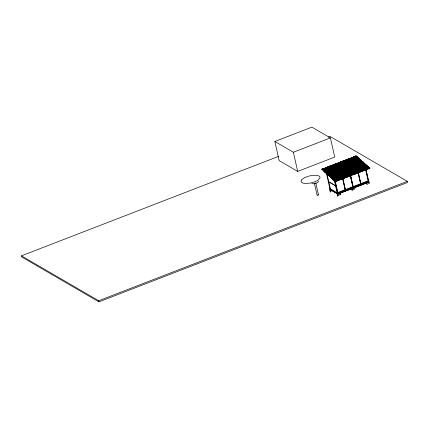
<?xml version="1.0" encoding="UTF-8"?>
<svg xmlns="http://www.w3.org/2000/svg" width="429" height="429" viewBox="0 0 429 429"><rect width="100%" height="100%" fill="white"/><g stroke="black" fill="none" stroke-linecap="round" stroke-linejoin="round"><path stroke-width="0.64" d="M347.721 159.32A0.879 0.681 -47.6 0 1 346.798 159.674A0.885 0.681 -47.6 0 0 345.871 160.033A0.879 0.681 -47.6 0 1 344.948 160.387A0.885 0.681 -47.6 0 0 344.02 160.752A0.879 0.681 -47.6 0 1 343.093 161.106A0.885 0.681 -47.6 0 0 342.165 161.465A0.879 0.681 -47.6 0 1 341.237 161.824A0.885 0.681 -47.6 0 0 340.31 162.183A0.879 0.681 -47.6 0 1 339.387 162.543A0.885 0.681 -47.6 0 0 338.454 162.902A0.879 0.681 -47.6 0 1 337.532 163.256A0.885 0.681 -47.6 0 0 336.604 163.615A0.879 0.681 -47.6 0 1 335.676 163.975A0.885 0.681 -47.6 0 0 334.749 164.334A0.879 0.681 -47.6 0 1 333.821 164.693A0.885 0.681 -47.6 0 0 332.893 165.052A0.879 0.681 -47.6 0 1 331.971 165.412A0.885 0.681 -47.6 0 0 331.043 165.771A0.879 0.681 -47.6 0 1 330.115 166.125A0.885 0.681 -47.6 0 0 329.188 166.484A0.879 0.681 -47.6 0 1 328.26 166.843A0.885 0.681 -47.6 0 0 327.332 167.203A0.879 0.681 -47.6 0 1 326.41 167.562A0.885 0.681 -47.6 0 0 325.482 167.921A0.879 0.681 -47.6 0 1 324.555 168.275A0.885 0.681 -47.6 0 0 323.627 168.64A0.879 0.681 -47.6 0 1 322.699 168.994A0.885 0.681 -47.6 0 0 321.836 169.283L322.844 168.962A0.879 0.681 -47.6 0 0 323.176 168.908L324.699 168.243A0.879 0.681 -47.6 0 0 325.343 167.996L325.466 167.868M341.822 179.049L340.299 179.708L326.882 167.471L328.405 166.811L341.806 179.043A0.879 0.681 -47.6 0 0 342.465 178.796L343.672 178.33A0.879 0.681 -47.6 0 0 344.004 178.271L345.527 177.611L332.1 165.374M342.476 178.786L329.059 166.549L330.26 166.093A0.879 0.681 -47.6 0 0 330.593 166.039L332.116 165.379M346.182 177.354L332.77 165.117L333.966 164.661L347.367 176.893A0.879 0.681 -47.6 0 0 347.71 176.839L349.238 176.18A0.879 0.681 -47.6 0 0 349.876 175.928L351.088 175.461M347.71 176.839L334.298 164.602L335.821 163.942A0.879 0.681 -47.6 0 0 336.465 163.696L337.677 163.224A0.879 0.681 -47.6 0 0 338.004 163.17L339.527 162.511L352.928 174.742L351.421 175.402L338.004 163.17M340.17 162.259L341.382 161.792A0.879 0.681 -47.6 0 0 341.715 161.733L343.238 161.073A0.879 0.681 -47.6 0 0 343.881 160.827L345.093 160.355L358.488 172.592L357.293 173.064L343.892 160.816M361.127 171.493L360.998 171.627A0.879 0.681 -47.6 0 1 360.36 171.873L358.837 172.533L345.42 160.301L346.943 159.642A0.879 0.681 -47.6 0 0 347.587 159.39L348.798 158.923A0.879 0.681 -47.6 0 0 349.131 158.864L350.654 158.204L364.049 170.442L362.543 171.101A0.879 0.681 -47.6 0 1 362.21 171.16L361.132 171.493M356.472 156.086L355.662 156.033L355.003 156.521A0.879 0.681 -47.6 0 1 354.359 156.773L352.836 157.432A0.879 0.681 -47.6 0 1 352.504 157.491L351.426 157.824L364.779 170.125L351.421 157.824A0.885 0.681 -47.6 0 1 352.359 157.523A0.879 0.681 -47.6 0 0 353.281 157.17A0.885 0.681 -47.6 0 1 354.215 156.805A0.879 0.681 -47.6 0 0 355.137 156.451A0.885 0.681 -47.6 0 1 356.07 156.086A0.879 0.681 -47.6 0 0 356.386 156.102L369.884 168.318L356.354 156.049M323.616 168.581L337.038 180.877A0.879 0.681 -47.6 0 1 336.116 181.231A0.885 0.681 -47.6 0 0 335.247 181.521L336.261 181.199A0.879 0.681 -47.6 0 0 336.588 181.14L337.028 180.818A0.885 0.681 -47.6 0 1 337.966 180.512A0.879 0.681 -47.6 0 0 338.889 180.159A0.885 0.681 -47.6 0 1 339.822 179.799A0.879 0.681 -47.6 0 0 340.744 179.445A0.885 0.681 -47.6 0 1 341.677 179.081A0.879 0.681 -47.6 0 0 342.599 178.727A0.885 0.681 -47.6 0 1 343.527 178.362A0.879 0.681 -47.6 0 0 344.455 178.008A0.885 0.681 -47.6 0 1 345.383 177.644A0.879 0.681 -47.6 0 0 346.305 177.29A0.885 0.681 -47.6 0 1 347.238 176.93A0.879 0.681 -47.6 0 0 348.16 176.576A0.885 0.681 -47.6 0 1 349.093 176.212A0.879 0.681 -47.6 0 0 350.016 175.858L336.599 163.621M335.237 181.531L321.798 169.262M337.033 180.813L338.111 180.48A0.879 0.681 -47.6 0 0 338.754 180.234L339.966 179.762L326.539 167.524M346.171 177.365L347.383 176.898M355.571 173.643L356.649 173.311M355.566 173.648L355.126 173.97A0.879 0.681 -47.6 0 1 354.799 174.029L353.587 174.496L340.186 162.248M364.838 170.056L365.921 169.723A0.879 0.681 -47.6 0 0 366.248 169.669L367.776 169.005A0.879 0.681 -47.6 0 0 368.414 168.758L369.626 168.291L356.059 156.027M317.203 195.002L317.562 195.334L318.468 194.922L315.723 182.722M326.555 167.53L325.472 167.862L338.889 180.159M274.839 141.473L311.878 127.145L330.41 137.918L334.727 157.078L297.688 171.407L279.156 160.628L274.839 141.473L293.372 152.247L297.688 171.407M328.201 137.173L330.078 136.443L407.298 181.349L407.55 182.464L98.922 301.855L21.702 256.955L21.45 255.84L278.85 156.263M293.372 152.247L330.41 137.918M326.474 171.348L324.624 172.067L324.126 171.6L325.96 170.737M327.193 170.259L329.665 169.305M332.754 168.109L335.226 167.149M336.465 166.672L340.792 164.999M342.026 164.522L347.587 162.371M348.825 161.894L351.914 160.698M354.386 159.744L356.858 158.784M324.126 171.6L325.976 170.887M355.502 159.963L357.357 159.25M327.338 172.828L329.804 171.873M332.899 170.678L335.371 169.723M338.46 168.527L340.932 167.573M344.02 166.377L346.493 165.417M327.552 174.201L326.512 173.531M326.598 173.772L326.099 173.311L326.598 173.772L328.453 173.053M350.08 164.688L352.552 163.728M355.641 162.537L357.496 161.819M328.26 181.564L336.041 186.03L328.26 181.547M329.81 188.17L330.121 188.052M326.501 173.482L330.062 189.548L337.87 194.031L369.154 182.003L369.444 183.28L366.977 184.234L366.361 183.875M330.014 190.835L330.63 191.195L332.48 190.476M368.506 181.027L337.623 193.055L329.885 188.492M337.682 193.924L337.993 193.806L337.532 193.833L337.312 192.878M339.827 193.098L351.474 188.594M352.718 188.111L365.787 183.054M368.275 182.089L368.768 182.078L365.948 169.653M330.062 189.548L337.784 194.037L368.795 182.041L366.044 169.83M337.682 196.407L337.108 193.849L337.725 194.208L340.192 193.254L340.481 194.53L338.009 195.485L337.392 195.125M354.692 187.645L352.225 188.599L352.515 189.875L354.981 188.921L354.692 187.645L354.075 187.285M21.45 255.84L98.67 300.74L407.298 181.349M345.576 191.044L342.642 177.987M318.157 194.745L318.452 194.857M368.538 181.644L369.154 182.003M366.071 182.598L366.688 182.958L366.977 184.234M361.014 185.055L358.07 171.991M326.458 173.552L327.606 174.179M351.893 189.516L352.515 189.875M339.575 192.894L340.192 193.254M339.865 194.171L340.481 194.53M330.577 189.495L334.486 191.768M335.607 192.417L336.722 193.066M355.92 156.006L369.482 168.324A0.885 0.681 -47.6 0 0 368.554 168.683L355.132 156.387M355.727 156.017L369.144 168.254M355.25 156.263L368.667 168.5M355.137 156.446L368.554 168.688A0.879 0.681 -47.6 0 1 367.632 169.037A0.885 0.681 -47.6 0 0 366.704 169.401A0.879 0.681 -47.6 0 1 365.776 169.755L352.354 157.464M355.014 156.51L368.431 168.747M354.343 156.773L367.76 169.005M354.209 156.746L367.621 168.983M354.07 156.719L367.626 169.042M353.877 156.735L367.288 168.967M353.399 156.982L366.811 169.219M353.281 157.105L366.693 169.342M353.281 157.164L366.698 169.401M353.147 157.239L366.575 169.466M353.072 157.298L366.489 169.535M352.997 157.352L366.414 169.589M352.917 157.395L366.334 169.632M352.836 157.432L366.248 169.669M352.493 157.486L365.905 169.723M352.214 157.438L365.776 169.755A0.885 0.681 -47.6 0 0 364.848 170.115A0.879 0.681 -47.6 0 1 363.921 170.474A0.885 0.681 -47.6 0 0 362.993 170.833A0.879 0.681 -47.6 0 1 362.071 171.192A0.885 0.681 -47.6 0 0 361.138 171.552A0.879 0.681 -47.6 0 1 360.215 171.906A0.885 0.681 -47.6 0 0 359.288 172.27A0.879 0.681 -47.6 0 1 358.36 172.624A0.885 0.681 -47.6 0 0 357.432 172.984A0.879 0.681 -47.6 0 1 356.504 173.343A0.885 0.681 -47.6 0 0 355.577 173.702A0.879 0.681 -47.6 0 1 354.654 174.061A0.885 0.681 -47.6 0 0 353.727 174.421A0.879 0.681 -47.6 0 1 352.799 174.775A0.885 0.681 -47.6 0 0 351.871 175.134A0.879 0.681 -47.6 0 1 350.943 175.493A0.885 0.681 -47.6 0 0 350.016 175.852L336.593 163.556M352.021 157.454L365.438 169.686M351.544 157.7L364.956 169.932M364.843 170.12L351.431 157.883A0.879 0.681 -47.6 0 1 350.509 158.237A0.885 0.681 -47.6 0 0 349.581 158.596A0.879 0.681 -47.6 0 1 348.654 158.955A0.885 0.681 -47.6 0 0 347.726 159.315M350.498 158.178L363.915 170.415M350.359 158.156L363.921 170.474M350.166 158.167L363.583 170.404M349.689 158.414L363.106 170.651M349.571 158.537L362.993 170.833L349.576 158.601M349.442 158.676L362.87 170.898M349.367 158.735L362.784 170.967M349.292 158.784L362.703 171.021M349.211 158.832L362.623 171.064M349.131 158.864L362.543 171.101M348.782 158.923L362.199 171.155M348.643 158.896L362.065 171.192M348.509 158.875L361.92 171.107M348.316 158.886L361.727 171.123M347.839 159.132L361.25 171.369M347.715 159.256L361.138 171.552M347.597 159.379L361.014 171.616M346.932 159.636L360.344 171.873M346.793 159.615L360.215 171.911M346.653 159.588L360.065 171.825M346.46 159.604L359.872 171.836M345.983 159.851L359.395 172.083M345.865 159.974L359.282 172.27M345.731 160.108L359.159 172.335M345.661 160.167L359.073 172.404M345.581 160.221L358.998 172.453M345.501 160.264L358.917 172.501M344.937 160.333L358.36 172.624M344.798 160.307L358.215 172.544M344.605 160.317L358.022 172.555M344.128 160.569L357.545 172.801M344.01 160.693L357.427 172.989M343.221 161.073L356.638 173.311M343.082 161.047L356.504 173.343M342.948 161.025L356.36 173.262M342.755 161.036L356.167 173.273M342.272 161.283L355.689 173.52M342.154 161.406L355.577 173.707M342.026 161.545L355.453 173.766M341.951 161.604L355.368 173.836M341.875 161.653L355.287 173.89M341.795 161.695L355.212 173.933M341.715 161.733L355.126 173.97M341.366 161.792L354.783 174.024M341.093 161.744L354.654 174.061M340.899 161.754L354.311 173.992M340.422 162.001L353.834 174.238M340.304 162.124L353.721 174.421M339.237 162.457L352.799 174.78M339.044 162.473L352.461 174.705M338.567 162.72L351.984 174.952M338.449 162.843L351.866 175.139M338.245 163.036L351.657 175.273M338.17 163.09L351.582 175.322M338.09 163.133L351.501 175.37M337.521 163.202L351.078 175.461M337.382 163.176L350.943 175.493M337.194 163.186L350.606 175.423M336.711 163.433L350.128 175.67M336.475 163.685L349.892 175.917M335.671 163.916L349.222 176.174M335.532 163.894L349.093 176.212M335.339 163.905L348.75 176.142M334.861 164.151L348.273 176.389M334.743 164.275L348.155 176.512M334.743 164.334L348.16 176.576M334.609 164.414L348.037 176.635M334.54 164.468L347.951 176.705M334.459 164.522L347.876 176.759M334.379 164.564L347.796 176.802M333.816 164.634L347.227 176.871L333.676 164.613M333.483 164.623L346.9 176.861M333.006 164.87L346.418 177.107M332.888 164.993L346.3 177.231M332.893 165.052L346.305 177.29M331.96 165.353L345.377 177.585M331.821 165.326L345.383 177.644M331.628 165.342L345.045 177.574M331.15 165.589L344.567 177.821M331.032 165.712L344.449 177.944M331.038 165.771L344.455 178.008M330.904 165.846L344.331 178.067M330.829 165.905L344.246 178.142M330.754 165.959L344.165 178.191M330.673 166.002L344.085 178.239M330.593 166.039L344.004 178.271M330.244 166.093L343.661 178.33M330.105 166.066L343.522 178.303M329.971 166.044L343.527 178.362M329.778 166.055L343.189 178.292M329.3 166.302L342.712 178.539M329.177 166.425L342.599 178.721L329.182 166.49M328.255 166.784L341.677 179.081M328.115 166.763L341.527 178.995M327.922 166.774L341.334 179.011M327.445 167.02L340.857 179.258M327.327 167.144L340.744 179.445M327.193 167.278L340.621 179.504M327.123 167.337L340.535 179.574M327.043 167.39L340.46 179.628M326.962 167.433L340.379 179.671M326.399 167.503L339.822 179.799M326.26 167.476L339.677 179.713M326.067 167.492L339.484 179.724M325.59 167.739L339.007 179.976M325.354 167.986L338.771 180.223M324.683 168.243L338.1 180.48M324.544 168.222L337.966 180.512M324.41 168.195L337.821 180.432M324.217 168.206L337.628 180.443M323.734 168.458L337.151 180.689M323.487 168.715L336.915 180.936M323.412 168.774L336.829 181.011M323.337 168.828L336.749 181.059M323.257 168.87L336.674 181.102M323.176 168.908L336.588 181.14M322.828 168.962L336.245 181.199M322.694 168.935L336.116 181.231M322.554 168.913L335.966 181.151M322.361 168.924L335.773 181.161M321.884 169.171L335.296 181.408M367.358 166.173L367.857 166.64M324.104 171.455L324.624 172.067M365.605 169.632L368.125 180.829L337.843 192.541L335.317 181.349M358.344 172.442L360.864 183.633M357.893 171.938L360.558 183.757M350.622 175.429L353.142 186.62M350.37 174.994L353.314 188.058L350.284 175M350.3 175.552L352.826 186.744M351.608 188.24L352.182 190.792M342.889 178.421L345.409 189.613M342.578 178.539L345.104 189.736M334.926 181.07L337.87 194.031M334.797 180.512L337.784 194.037M337.725 194.208L338.009 195.485M334.336 180.26L337.14 192.712M326.968 173.777L330.346 188.76M330.63 191.195L330.341 189.918L329.724 189.559L330.298 192.112M314.366 183.092L317.101 195.227M98.67 300.74L98.922 301.855M369.884 168.318L369.873 168.259A0.879 0.681 -47.6 0 1 369.476 168.265M317.986 181.076A3.523 1.308 -12.7 0 1 316.446 183.167A3.523 1.308 -12.7 0 1 311.813 183.462M301.571 179.96L301.088 180.99A9.465 3.512 -12.7 0 0 305.287 183.43L309.942 183.119A9.851 3.657 -12.7 0 0 318.457 179.821L320.039 177.724A9.465 3.512 -12.7 0 0 315.841 175.279L311.186 175.595A9.851 3.657 -12.7 0 0 302.67 178.888L301.571 179.96M351.742 175.198L338.331 162.966L351.732 175.214M359.207 158.532L358.708 158.065L359.207 158.532M361.202 160.382L360.703 159.92L361.202 160.382M363.261 162.296L362.762 161.835L363.261 162.296M328.657 175.686L328.158 175.22L328.657 175.686M330.979 177.842L330.48 177.381L330.979 177.842M333.247 180.024L332.754 179.563L333.247 180.024"/></g></svg>
